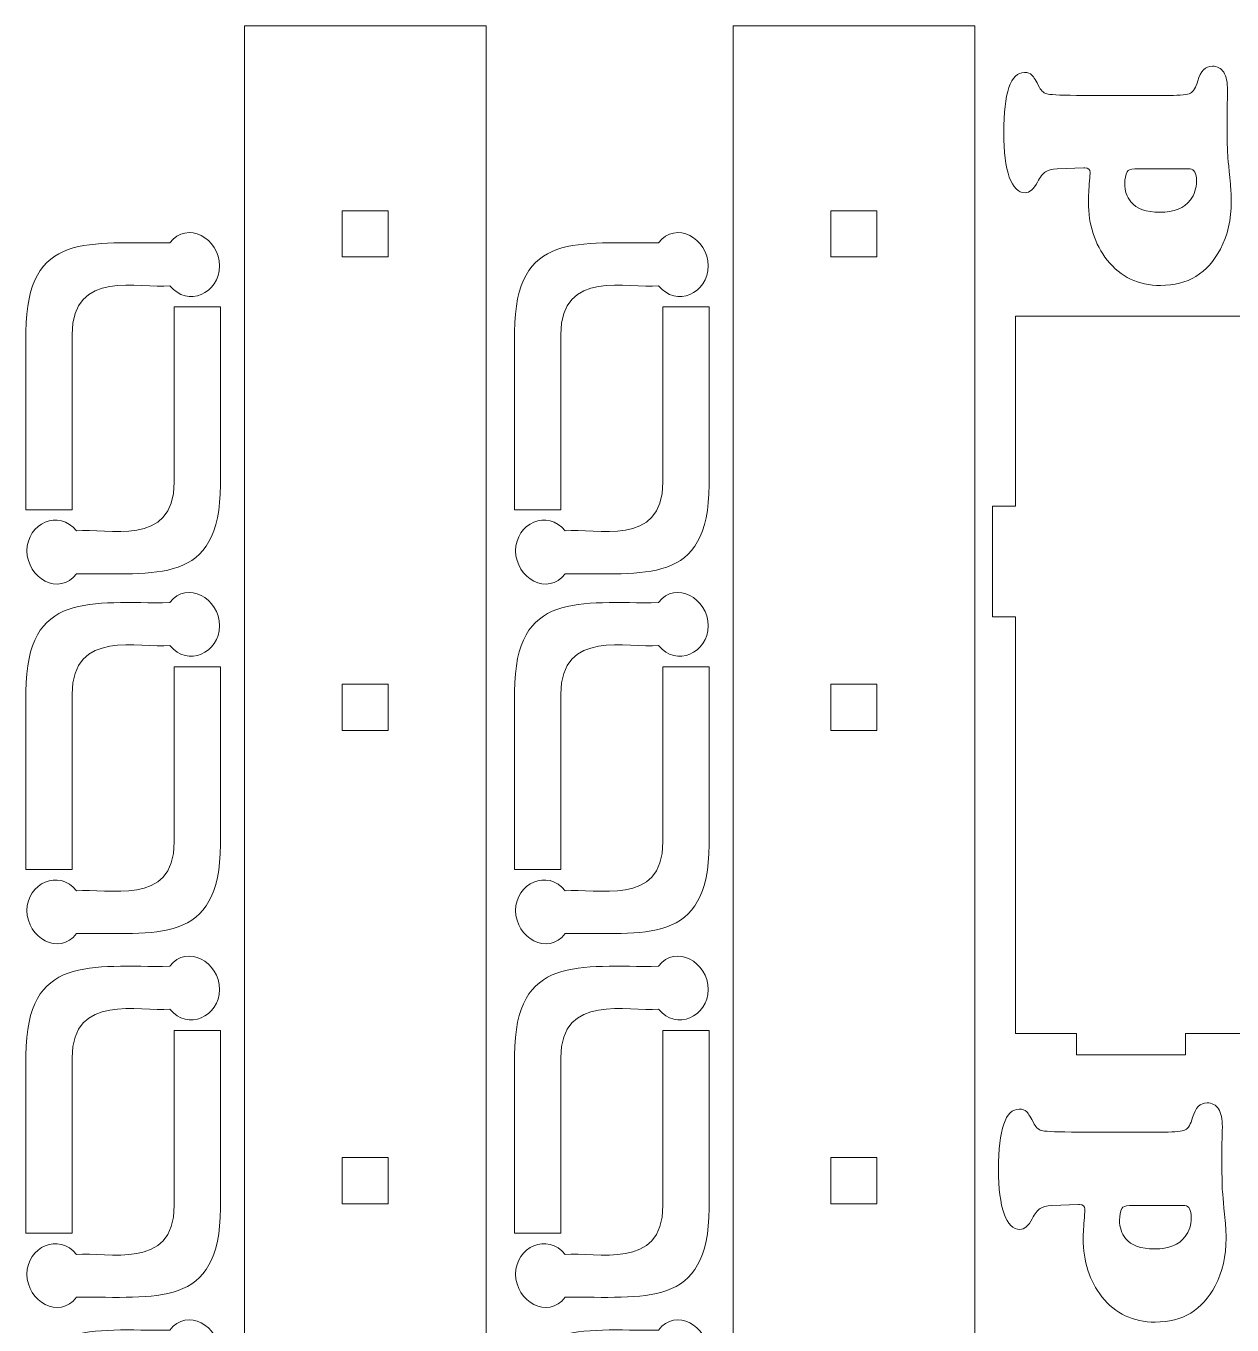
# Model space of a CAD drawing. Header units: centimetres. Extents: x -59 to 59, y -29 to 29.
# Drawn here: x -59.4 to -46.34, y 7.25 to 21.32 of the extents above; entities that cross this region are included whole.
import ezdxf

# ---------------------------------------------------------------- set-up
doc = ezdxf.new("R2010")
doc.units = ezdxf.units.CM
doc.header["$MEASUREMENT"] = 0
doc.layers.add('Camada 1', color=7, linetype='Continuous')

msp = doc.modelspace()

# ---------------------------------------------------------------- linework, layer by layer
at = {"layer": 'Camada 1', "color": 250, "lineweight": 20}
for points, knots in [([(-57.03736, 21.31668), (-57.03736, 21.31668), (-57.03736, -3.68333), (-57.03736, -3.68333), (-57.03736, -3.68333), (-57.03736, -3.68333), (-54.42008, -3.68333), (-54.42008, -3.68333), (-54.42008, -3.68333), (-54.42008, -3.68333), (-54.42008, 21.31668), (-54.42008, 21.31668), (-54.42008, 21.31668), (-54.42008, 21.31668), (-57.03736, 21.31668), (-57.03736, 21.31668)], [0, 0, 0, 0, 0.2, 0.2, 0.2, 0.2, 0.4, 0.4, 0.4, 0.4, 0.6, 0.6, 0.6, 0.6, 1, 1, 1, 1]), ([(-51.7457, 21.31668), (-51.7457, 21.31668), (-51.7457, -3.68333), (-51.7457, -3.68333), (-51.7457, -3.68333), (-51.7457, -3.68333), (-49.12842, -3.68333), (-49.12842, -3.68333), (-49.12842, -3.68333), (-49.12842, -3.68333), (-49.12842, 21.31668), (-49.12842, 21.31668), (-49.12842, 21.31668), (-49.12842, 21.31668), (-51.7457, 21.31668), (-51.7457, 21.31668)], [0, 0, 0, 0, 0.2, 0.2, 0.2, 0.2, 0.4, 0.4, 0.4, 0.4, 0.6, 0.6, 0.6, 0.6, 1, 1, 1, 1]), ([(-55.47872, 19.31621), (-55.47872, 19.31621), (-55.47872, 18.81621), (-55.47872, 18.81621), (-55.47872, 18.81621), (-55.47872, 18.81621), (-55.97872, 18.81621), (-55.97872, 18.81621), (-55.97872, 18.81621), (-55.97872, 18.81621), (-55.97872, 19.31621), (-55.97872, 19.31621), (-55.97872, 19.31621), (-55.97872, 19.31621), (-55.47872, 19.31621), (-55.47872, 19.31621)], [0, 0, 0, 0, 0.2, 0.2, 0.2, 0.2, 0.4, 0.4, 0.4, 0.4, 0.6, 0.6, 0.6, 0.6, 1, 1, 1, 1]), ([(-50.18706, 19.31621), (-50.18706, 19.31621), (-50.18706, 18.81621), (-50.18706, 18.81621), (-50.18706, 18.81621), (-50.18706, 18.81621), (-50.68706, 18.81621), (-50.68706, 18.81621), (-50.68706, 18.81621), (-50.68706, 18.81621), (-50.68706, 19.31621), (-50.68706, 19.31621), (-50.68706, 19.31621), (-50.68706, 19.31621), (-50.18706, 19.31621), (-50.18706, 19.31621)], [0, 0, 0, 0, 0.2, 0.2, 0.2, 0.2, 0.4, 0.4, 0.4, 0.4, 0.6, 0.6, 0.6, 0.6, 1, 1, 1, 1]), ([(-57.84503, 18.96916), (-58.70441, 18.95584), (-59.39854, 19.10826), (-59.40253, 18.00569), (-59.40253, 18.00569), (-59.40253, 18.00569), (-59.40253, 16.07991), (-59.40253, 16.07991), (-59.40253, 16.07991), (-59.40253, 16.07991), (-58.90246, 16.07991), (-58.90246, 16.07991), (-58.90246, 16.07991), (-58.90246, 16.07991), (-58.90246, 17.96755), (-58.90246, 17.96755), (-58.90246, 17.96755), (-58.90246, 17.96755), (-58.90246, 17.97709), (-58.90246, 17.97709), (-58.90246, 17.97709), (-58.90239, 18.69224), (-58.17092, 18.47062), (-57.84373, 18.50497), (-57.84373, 18.50497), (-57.65406, 18.26639), (-57.30701, 18.42257), (-57.30701, 18.71915), (-57.30701, 18.71915), (-57.30701, 19.0149), (-57.65687, 19.21551), (-57.84503, 18.96916)], [0, 0, 0, 0, 0.11111111, 0.11111111, 0.11111111, 0.11111111, 0.22222222, 0.22222222, 0.22222222, 0.22222222, 0.33333333, 0.33333333, 0.33333333, 0.33333333, 0.44444444, 0.44444444, 0.44444444, 0.44444444, 0.55555556, 0.55555556, 0.55555556, 0.55555556, 0.66666667, 0.66666667, 0.66666667, 0.66666667, 0.77777778, 0.77777778, 0.77777778, 0.77777778, 1, 1, 1, 1]), ([(-52.55337, 18.96916), (-53.41275, 18.95584), (-54.10688, 19.10826), (-54.11087, 18.00569), (-54.11087, 18.00569), (-54.11087, 18.00569), (-54.11087, 16.07991), (-54.11087, 16.07991), (-54.11087, 16.07991), (-54.11087, 16.07991), (-53.6108, 16.07991), (-53.6108, 16.07991), (-53.6108, 16.07991), (-53.6108, 16.07991), (-53.6108, 17.96755), (-53.6108, 17.96755), (-53.6108, 17.96755), (-53.6108, 17.96755), (-53.6108, 17.97709), (-53.6108, 17.97709), (-53.6108, 17.97709), (-53.61073, 18.69224), (-52.87926, 18.47062), (-52.55207, 18.50497), (-52.55207, 18.50497), (-52.3624, 18.26639), (-52.01535, 18.42257), (-52.01535, 18.71915), (-52.01535, 18.71915), (-52.01535, 19.0149), (-52.36521, 19.21551), (-52.55337, 18.96916)], [0, 0, 0, 0, 0.11111111, 0.11111111, 0.11111111, 0.11111111, 0.22222222, 0.22222222, 0.22222222, 0.22222222, 0.33333333, 0.33333333, 0.33333333, 0.33333333, 0.44444444, 0.44444444, 0.44444444, 0.44444444, 0.55555556, 0.55555556, 0.55555556, 0.55555556, 0.66666667, 0.66666667, 0.66666667, 0.66666667, 0.77777778, 0.77777778, 0.77777778, 0.77777778, 1, 1, 1, 1]), ([(-58.85394, 15.38632), (-57.99456, 15.39964), (-57.30043, 15.24722), (-57.29644, 16.34979), (-57.29644, 16.34979), (-57.29644, 16.34979), (-57.29644, 18.27557), (-57.29644, 18.27557), (-57.29644, 18.27557), (-57.29644, 18.27557), (-57.79651, 18.27557), (-57.79651, 18.27557), (-57.79651, 18.27557), (-57.79651, 18.27557), (-57.79651, 16.38793), (-57.79651, 16.38793), (-57.79651, 16.38793), (-57.79651, 16.38793), (-57.79651, 16.37839), (-57.79651, 16.37839), (-57.79651, 16.37839), (-57.79658, 15.66324), (-58.52805, 15.88486), (-58.85524, 15.85051), (-58.85524, 15.85051), (-59.04491, 16.08909), (-59.39196, 15.93291), (-59.39196, 15.63633), (-59.39196, 15.63633), (-59.39196, 15.34058), (-59.0421, 15.13997), (-58.85394, 15.38632)], [0, 0, 0, 0, 0.11111111, 0.11111111, 0.11111111, 0.11111111, 0.22222222, 0.22222222, 0.22222222, 0.22222222, 0.33333333, 0.33333333, 0.33333333, 0.33333333, 0.44444444, 0.44444444, 0.44444444, 0.44444444, 0.55555556, 0.55555556, 0.55555556, 0.55555556, 0.66666667, 0.66666667, 0.66666667, 0.66666667, 0.77777778, 0.77777778, 0.77777778, 0.77777778, 1, 1, 1, 1]), ([(-53.56228, 15.38632), (-52.7029, 15.39964), (-52.00877, 15.24722), (-52.00478, 16.34979), (-52.00478, 16.34979), (-52.00478, 16.34979), (-52.00478, 18.27557), (-52.00478, 18.27557), (-52.00478, 18.27557), (-52.00478, 18.27557), (-52.50485, 18.27557), (-52.50485, 18.27557), (-52.50485, 18.27557), (-52.50485, 18.27557), (-52.50485, 16.38793), (-52.50485, 16.38793), (-52.50485, 16.38793), (-52.50485, 16.38793), (-52.50485, 16.37839), (-52.50485, 16.37839), (-52.50485, 16.37839), (-52.50492, 15.66324), (-53.23639, 15.88486), (-53.56358, 15.85051), (-53.56358, 15.85051), (-53.75325, 16.08909), (-54.1003, 15.93291), (-54.1003, 15.63633), (-54.1003, 15.63633), (-54.1003, 15.34058), (-53.75044, 15.13997), (-53.56228, 15.38632)], [0, 0, 0, 0, 0.11111111, 0.11111111, 0.11111111, 0.11111111, 0.22222222, 0.22222222, 0.22222222, 0.22222222, 0.33333333, 0.33333333, 0.33333333, 0.33333333, 0.44444444, 0.44444444, 0.44444444, 0.44444444, 0.55555556, 0.55555556, 0.55555556, 0.55555556, 0.66666667, 0.66666667, 0.66666667, 0.66666667, 0.77777778, 0.77777778, 0.77777778, 0.77777778, 1, 1, 1, 1]), ([(-57.84503, 15.07449), (-58.70441, 15.06117), (-59.39854, 15.21359), (-59.40253, 14.11102), (-59.40253, 14.11102), (-59.40253, 14.11102), (-59.40253, 12.18524), (-59.40253, 12.18524), (-59.40253, 12.18524), (-59.40253, 12.18524), (-58.90246, 12.18524), (-58.90246, 12.18524), (-58.90246, 12.18524), (-58.90246, 12.18524), (-58.90246, 14.07288), (-58.90246, 14.07288), (-58.90246, 14.07288), (-58.90246, 14.07288), (-58.90246, 14.08242), (-58.90246, 14.08242), (-58.90246, 14.08242), (-58.90239, 14.79757), (-58.17092, 14.57595), (-57.84373, 14.6103), (-57.84373, 14.6103), (-57.65406, 14.37172), (-57.30701, 14.5279), (-57.30701, 14.82448), (-57.30701, 14.82448), (-57.30701, 15.12023), (-57.65687, 15.32084), (-57.84503, 15.07449)], [0, 0, 0, 0, 0.11111111, 0.11111111, 0.11111111, 0.11111111, 0.22222222, 0.22222222, 0.22222222, 0.22222222, 0.33333333, 0.33333333, 0.33333333, 0.33333333, 0.44444444, 0.44444444, 0.44444444, 0.44444444, 0.55555556, 0.55555556, 0.55555556, 0.55555556, 0.66666667, 0.66666667, 0.66666667, 0.66666667, 0.77777778, 0.77777778, 0.77777778, 0.77777778, 1, 1, 1, 1]), ([(-52.55337, 15.07449), (-53.41275, 15.06117), (-54.10688, 15.21359), (-54.11087, 14.11102), (-54.11087, 14.11102), (-54.11087, 14.11102), (-54.11087, 12.18524), (-54.11087, 12.18524), (-54.11087, 12.18524), (-54.11087, 12.18524), (-53.6108, 12.18524), (-53.6108, 12.18524), (-53.6108, 12.18524), (-53.6108, 12.18524), (-53.6108, 14.07288), (-53.6108, 14.07288), (-53.6108, 14.07288), (-53.6108, 14.07288), (-53.6108, 14.08242), (-53.6108, 14.08242), (-53.6108, 14.08242), (-53.61073, 14.79757), (-52.87926, 14.57595), (-52.55207, 14.6103), (-52.55207, 14.6103), (-52.3624, 14.37172), (-52.01535, 14.5279), (-52.01535, 14.82448), (-52.01535, 14.82448), (-52.01535, 15.12023), (-52.36521, 15.32084), (-52.55337, 15.07449)], [0, 0, 0, 0, 0.11111111, 0.11111111, 0.11111111, 0.11111111, 0.22222222, 0.22222222, 0.22222222, 0.22222222, 0.33333333, 0.33333333, 0.33333333, 0.33333333, 0.44444444, 0.44444444, 0.44444444, 0.44444444, 0.55555556, 0.55555556, 0.55555556, 0.55555556, 0.66666667, 0.66666667, 0.66666667, 0.66666667, 0.77777778, 0.77777778, 0.77777778, 0.77777778, 1, 1, 1, 1]), ([(-58.85394, 11.49165), (-57.99456, 11.50497), (-57.30043, 11.35255), (-57.29644, 12.45512), (-57.29644, 12.45512), (-57.29644, 12.45512), (-57.29644, 14.3809), (-57.29644, 14.3809), (-57.29644, 14.3809), (-57.29644, 14.3809), (-57.79651, 14.3809), (-57.79651, 14.3809), (-57.79651, 14.3809), (-57.79651, 14.3809), (-57.79651, 12.49326), (-57.79651, 12.49326), (-57.79651, 12.49326), (-57.79651, 12.49326), (-57.79651, 12.48372), (-57.79651, 12.48372), (-57.79651, 12.48372), (-57.79658, 11.76857), (-58.52805, 11.99019), (-58.85524, 11.95584), (-58.85524, 11.95584), (-59.04491, 12.19442), (-59.39196, 12.03824), (-59.39196, 11.74166), (-59.39196, 11.74166), (-59.39196, 11.44591), (-59.0421, 11.2453), (-58.85394, 11.49165)], [0, 0, 0, 0, 0.11111111, 0.11111111, 0.11111111, 0.11111111, 0.22222222, 0.22222222, 0.22222222, 0.22222222, 0.33333333, 0.33333333, 0.33333333, 0.33333333, 0.44444444, 0.44444444, 0.44444444, 0.44444444, 0.55555556, 0.55555556, 0.55555556, 0.55555556, 0.66666667, 0.66666667, 0.66666667, 0.66666667, 0.77777778, 0.77777778, 0.77777778, 0.77777778, 1, 1, 1, 1]), ([(-53.56228, 11.49165), (-52.7029, 11.50497), (-52.00877, 11.35255), (-52.00478, 12.45512), (-52.00478, 12.45512), (-52.00478, 12.45512), (-52.00478, 14.3809), (-52.00478, 14.3809), (-52.00478, 14.3809), (-52.00478, 14.3809), (-52.50485, 14.3809), (-52.50485, 14.3809), (-52.50485, 14.3809), (-52.50485, 14.3809), (-52.50485, 12.49326), (-52.50485, 12.49326), (-52.50485, 12.49326), (-52.50485, 12.49326), (-52.50485, 12.48372), (-52.50485, 12.48372), (-52.50485, 12.48372), (-52.50492, 11.76857), (-53.23639, 11.99019), (-53.56358, 11.95584), (-53.56358, 11.95584), (-53.75325, 12.19442), (-54.1003, 12.03824), (-54.1003, 11.74166), (-54.1003, 11.74166), (-54.1003, 11.44591), (-53.75044, 11.2453), (-53.56228, 11.49165)], [0, 0, 0, 0, 0.11111111, 0.11111111, 0.11111111, 0.11111111, 0.22222222, 0.22222222, 0.22222222, 0.22222222, 0.33333333, 0.33333333, 0.33333333, 0.33333333, 0.44444444, 0.44444444, 0.44444444, 0.44444444, 0.55555556, 0.55555556, 0.55555556, 0.55555556, 0.66666667, 0.66666667, 0.66666667, 0.66666667, 0.77777778, 0.77777778, 0.77777778, 0.77777778, 1, 1, 1, 1]), ([(-55.47872, 14.1917), (-55.47872, 14.1917), (-55.47872, 13.6917), (-55.47872, 13.6917), (-55.47872, 13.6917), (-55.47872, 13.6917), (-55.97872, 13.6917), (-55.97872, 13.6917), (-55.97872, 13.6917), (-55.97872, 13.6917), (-55.97872, 14.1917), (-55.97872, 14.1917), (-55.97872, 14.1917), (-55.97872, 14.1917), (-55.47872, 14.1917), (-55.47872, 14.1917)], [0, 0, 0, 0, 0.2, 0.2, 0.2, 0.2, 0.4, 0.4, 0.4, 0.4, 0.6, 0.6, 0.6, 0.6, 1, 1, 1, 1]), ([(-50.18706, 14.1917), (-50.18706, 14.1917), (-50.18706, 13.6917), (-50.18706, 13.6917), (-50.18706, 13.6917), (-50.18706, 13.6917), (-50.68706, 13.6917), (-50.68706, 13.6917), (-50.68706, 13.6917), (-50.68706, 13.6917), (-50.68706, 14.1917), (-50.68706, 14.1917), (-50.68706, 14.1917), (-50.68706, 14.1917), (-50.18706, 14.1917), (-50.18706, 14.1917)], [0, 0, 0, 0, 0.2, 0.2, 0.2, 0.2, 0.4, 0.4, 0.4, 0.4, 0.6, 0.6, 0.6, 0.6, 1, 1, 1, 1]), ([(-57.84503, 11.13749), (-58.70441, 11.12417), (-59.39854, 11.27659), (-59.40253, 10.17402), (-59.40253, 10.17402), (-59.40253, 10.17402), (-59.40253, 8.24824), (-59.40253, 8.24824), (-59.40253, 8.24824), (-59.40253, 8.24824), (-58.90246, 8.24824), (-58.90246, 8.24824), (-58.90246, 8.24824), (-58.90246, 8.24824), (-58.90246, 10.13588), (-58.90246, 10.13588), (-58.90246, 10.13588), (-58.90246, 10.13588), (-58.90246, 10.14542), (-58.90246, 10.14542), (-58.90246, 10.14542), (-58.90239, 10.86057), (-58.17092, 10.63895), (-57.84373, 10.6733), (-57.84373, 10.6733), (-57.65406, 10.43472), (-57.30701, 10.5909), (-57.30701, 10.88748), (-57.30701, 10.88748), (-57.30701, 11.18323), (-57.65687, 11.38384), (-57.84503, 11.13749)], [0, 0, 0, 0, 0.11111111, 0.11111111, 0.11111111, 0.11111111, 0.22222222, 0.22222222, 0.22222222, 0.22222222, 0.33333333, 0.33333333, 0.33333333, 0.33333333, 0.44444444, 0.44444444, 0.44444444, 0.44444444, 0.55555556, 0.55555556, 0.55555556, 0.55555556, 0.66666667, 0.66666667, 0.66666667, 0.66666667, 0.77777778, 0.77777778, 0.77777778, 0.77777778, 1, 1, 1, 1]), ([(-52.55337, 11.13749), (-53.41275, 11.12417), (-54.10688, 11.27659), (-54.11087, 10.17402), (-54.11087, 10.17402), (-54.11087, 10.17402), (-54.11087, 8.24824), (-54.11087, 8.24824), (-54.11087, 8.24824), (-54.11087, 8.24824), (-53.6108, 8.24824), (-53.6108, 8.24824), (-53.6108, 8.24824), (-53.6108, 8.24824), (-53.6108, 10.13588), (-53.6108, 10.13588), (-53.6108, 10.13588), (-53.6108, 10.13588), (-53.6108, 10.14542), (-53.6108, 10.14542), (-53.6108, 10.14542), (-53.61073, 10.86057), (-52.87926, 10.63895), (-52.55207, 10.6733), (-52.55207, 10.6733), (-52.3624, 10.43472), (-52.01535, 10.5909), (-52.01535, 10.88748), (-52.01535, 10.88748), (-52.01535, 11.18323), (-52.36521, 11.38384), (-52.55337, 11.13749)], [0, 0, 0, 0, 0.11111111, 0.11111111, 0.11111111, 0.11111111, 0.22222222, 0.22222222, 0.22222222, 0.22222222, 0.33333333, 0.33333333, 0.33333333, 0.33333333, 0.44444444, 0.44444444, 0.44444444, 0.44444444, 0.55555556, 0.55555556, 0.55555556, 0.55555556, 0.66666667, 0.66666667, 0.66666667, 0.66666667, 0.77777778, 0.77777778, 0.77777778, 0.77777778, 1, 1, 1, 1]), ([(-58.85394, 7.55465), (-57.99456, 7.56797), (-57.30043, 7.41555), (-57.29644, 8.51812), (-57.29644, 8.51812), (-57.29644, 8.51812), (-57.29644, 10.4439), (-57.29644, 10.4439), (-57.29644, 10.4439), (-57.29644, 10.4439), (-57.79651, 10.4439), (-57.79651, 10.4439), (-57.79651, 10.4439), (-57.79651, 10.4439), (-57.79651, 8.55626), (-57.79651, 8.55626), (-57.79651, 8.55626), (-57.79651, 8.55626), (-57.79651, 8.54672), (-57.79651, 8.54672), (-57.79651, 8.54672), (-57.79658, 7.83157), (-58.52805, 8.05319), (-58.85524, 8.01884), (-58.85524, 8.01884), (-59.04491, 8.25742), (-59.39196, 8.10124), (-59.39196, 7.80466), (-59.39196, 7.80466), (-59.39196, 7.50891), (-59.0421, 7.3083), (-58.85394, 7.55465)], [0, 0, 0, 0, 0.11111111, 0.11111111, 0.11111111, 0.11111111, 0.22222222, 0.22222222, 0.22222222, 0.22222222, 0.33333333, 0.33333333, 0.33333333, 0.33333333, 0.44444444, 0.44444444, 0.44444444, 0.44444444, 0.55555556, 0.55555556, 0.55555556, 0.55555556, 0.66666667, 0.66666667, 0.66666667, 0.66666667, 0.77777778, 0.77777778, 0.77777778, 0.77777778, 1, 1, 1, 1]), ([(-53.56228, 7.55465), (-52.7029, 7.56797), (-52.00877, 7.41555), (-52.00478, 8.51812), (-52.00478, 8.51812), (-52.00478, 8.51812), (-52.00478, 10.4439), (-52.00478, 10.4439), (-52.00478, 10.4439), (-52.00478, 10.4439), (-52.50485, 10.4439), (-52.50485, 10.4439), (-52.50485, 10.4439), (-52.50485, 10.4439), (-52.50485, 8.55626), (-52.50485, 8.55626), (-52.50485, 8.55626), (-52.50485, 8.55626), (-52.50485, 8.54672), (-52.50485, 8.54672), (-52.50485, 8.54672), (-52.50492, 7.83157), (-53.23639, 8.05319), (-53.56358, 8.01884), (-53.56358, 8.01884), (-53.75325, 8.25742), (-54.1003, 8.10124), (-54.1003, 7.80466), (-54.1003, 7.80466), (-54.1003, 7.50891), (-53.75044, 7.3083), (-53.56228, 7.55465)], [0, 0, 0, 0, 0.11111111, 0.11111111, 0.11111111, 0.11111111, 0.22222222, 0.22222222, 0.22222222, 0.22222222, 0.33333333, 0.33333333, 0.33333333, 0.33333333, 0.44444444, 0.44444444, 0.44444444, 0.44444444, 0.55555556, 0.55555556, 0.55555556, 0.55555556, 0.66666667, 0.66666667, 0.66666667, 0.66666667, 0.77777778, 0.77777778, 0.77777778, 0.77777778, 1, 1, 1, 1]), ([(-55.47872, 9.06668), (-55.47872, 9.06668), (-55.47872, 8.56668), (-55.47872, 8.56668), (-55.47872, 8.56668), (-55.47872, 8.56668), (-55.97872, 8.56668), (-55.97872, 8.56668), (-55.97872, 8.56668), (-55.97872, 8.56668), (-55.97872, 9.06668), (-55.97872, 9.06668), (-55.97872, 9.06668), (-55.97872, 9.06668), (-55.47872, 9.06668), (-55.47872, 9.06668)], [0, 0, 0, 0, 0.2, 0.2, 0.2, 0.2, 0.4, 0.4, 0.4, 0.4, 0.6, 0.6, 0.6, 0.6, 1, 1, 1, 1]), ([(-50.18706, 9.06668), (-50.18706, 9.06668), (-50.18706, 8.56668), (-50.18706, 8.56668), (-50.18706, 8.56668), (-50.18706, 8.56668), (-50.68706, 8.56668), (-50.68706, 8.56668), (-50.68706, 8.56668), (-50.68706, 8.56668), (-50.68706, 9.06668), (-50.68706, 9.06668), (-50.68706, 9.06668), (-50.68706, 9.06668), (-50.18706, 9.06668), (-50.18706, 9.06668)], [0, 0, 0, 0, 0.2, 0.2, 0.2, 0.2, 0.4, 0.4, 0.4, 0.4, 0.6, 0.6, 0.6, 0.6, 1, 1, 1, 1]), ([(-57.84503, 7.20049), (-58.70441, 7.18717), (-59.39854, 7.33959), (-59.40253, 6.23702), (-59.40253, 6.23702), (-59.40253, 6.23702), (-59.40253, 4.31124), (-59.40253, 4.31124), (-59.40253, 4.31124), (-59.40253, 4.31124), (-58.90246, 4.31124), (-58.90246, 4.31124), (-58.90246, 4.31124), (-58.90246, 4.31124), (-58.90246, 6.19888), (-58.90246, 6.19888), (-58.90246, 6.19888), (-58.90246, 6.19888), (-58.90246, 6.20842), (-58.90246, 6.20842), (-58.90246, 6.20842), (-58.90239, 6.92357), (-58.17092, 6.70195), (-57.84373, 6.7363), (-57.84373, 6.7363), (-57.65406, 6.49772), (-57.30701, 6.6539), (-57.30701, 6.95048), (-57.30701, 6.95048), (-57.30701, 7.24623), (-57.65687, 7.44684), (-57.84503, 7.20049)], [0, 0, 0, 0, 0.11111111, 0.11111111, 0.11111111, 0.11111111, 0.22222222, 0.22222222, 0.22222222, 0.22222222, 0.33333333, 0.33333333, 0.33333333, 0.33333333, 0.44444444, 0.44444444, 0.44444444, 0.44444444, 0.55555556, 0.55555556, 0.55555556, 0.55555556, 0.66666667, 0.66666667, 0.66666667, 0.66666667, 0.77777778, 0.77777778, 0.77777778, 0.77777778, 1, 1, 1, 1]), ([(-52.55337, 7.20049), (-53.41275, 7.18717), (-54.10688, 7.33959), (-54.11087, 6.23702), (-54.11087, 6.23702), (-54.11087, 6.23702), (-54.11087, 4.31124), (-54.11087, 4.31124), (-54.11087, 4.31124), (-54.11087, 4.31124), (-53.6108, 4.31124), (-53.6108, 4.31124), (-53.6108, 4.31124), (-53.6108, 4.31124), (-53.6108, 6.19888), (-53.6108, 6.19888), (-53.6108, 6.19888), (-53.6108, 6.19888), (-53.6108, 6.20842), (-53.6108, 6.20842), (-53.6108, 6.20842), (-53.61073, 6.92357), (-52.87926, 6.70195), (-52.55207, 6.7363), (-52.55207, 6.7363), (-52.3624, 6.49772), (-52.01535, 6.6539), (-52.01535, 6.95048), (-52.01535, 6.95048), (-52.01535, 7.24623), (-52.36521, 7.44684), (-52.55337, 7.20049)], [0, 0, 0, 0, 0.11111111, 0.11111111, 0.11111111, 0.11111111, 0.22222222, 0.22222222, 0.22222222, 0.22222222, 0.33333333, 0.33333333, 0.33333333, 0.33333333, 0.44444444, 0.44444444, 0.44444444, 0.44444444, 0.55555556, 0.55555556, 0.55555556, 0.55555556, 0.66666667, 0.66666667, 0.66666667, 0.66666667, 0.77777778, 0.77777778, 0.77777778, 0.77777778, 1, 1, 1, 1])]:
    msp.add_open_spline(points, degree=3, knots=knots, dxfattribs=at)
at = {"layer": 'Camada 1', "color": 250, "lineweight": 9}
for points, knots in [([(-47.94781, 20.56454), (-47.94781, 20.56454), (-47.02001, 20.56454), (-47.02001, 20.56454), (-47.02001, 20.56454), (-46.90021, 20.56454), (-46.82375, 20.57236), (-46.79183, 20.58923), (-46.79183, 20.58923), (-46.75932, 20.60548), (-46.73283, 20.65003), (-46.71296, 20.72289), (-46.71296, 20.72289), (-46.68286, 20.82884), (-46.62987, 20.88183), (-46.55462, 20.88183), (-46.55462, 20.88183), (-46.50163, 20.88183), (-46.4607, 20.85955), (-46.4324, 20.815), (-46.4324, 20.815), (-46.40471, 20.76985), (-46.39026, 20.70542), (-46.39026, 20.62053), (-46.39026, 20.62053), (-46.39026, 20.59223), (-46.39206, 20.5224), (-46.39568, 20.41101), (-46.39568, 20.41101), (-46.39568, 20.41101), (-46.39568, 20.30504), (-46.39568, 20.30504), (-46.39568, 20.30504), (-46.39447, 20.10997), (-46.39326, 19.99558), (-46.39145, 19.96186), (-46.39145, 19.96186), (-46.38965, 19.92815), (-46.37942, 19.80894), (-46.36015, 19.60304), (-46.36015, 19.60304), (-46.35352, 19.535), (-46.34991, 19.47238), (-46.34991, 19.41579), (-46.34991, 19.41579), (-46.34991, 19.22312), (-46.38905, 19.05153), (-46.46792, 18.90102), (-46.46792, 18.90102), (-46.60458, 18.63852), (-46.82073, 18.50786), (-47.11695, 18.50786), (-47.11695, 18.50786), (-47.35718, 18.50786), (-47.54923, 18.59938), (-47.69373, 18.78302), (-47.69373, 18.78302), (-47.82919, 18.9558), (-47.89664, 19.16472), (-47.89664, 19.41097), (-47.89664, 19.41097), (-47.89664, 19.47299), (-47.89241, 19.54945), (-47.88459, 19.63976), (-47.88459, 19.63976), (-47.88098, 19.68793), (-47.87917, 19.71802), (-47.87917, 19.73007), (-47.87917, 19.73007), (-47.87917, 19.76379), (-47.89844, 19.78124), (-47.93757, 19.78124), (-47.93757, 19.78124), (-47.93757, 19.78124), (-47.94781, 19.78124), (-47.94781, 19.78124), (-47.94781, 19.78124), (-47.94781, 19.78124), (-48.2374, 19.7686), (-48.2374, 19.7686), (-48.2374, 19.7686), (-48.29339, 19.76619), (-48.33555, 19.75595), (-48.36324, 19.73789), (-48.36324, 19.73789), (-48.39093, 19.71983), (-48.41923, 19.68251), (-48.44873, 19.62591), (-48.44873, 19.62591), (-48.48967, 19.54945), (-48.53483, 19.51152), (-48.583, 19.51152), (-48.583, 19.51152), (-48.65705, 19.51152), (-48.71424, 19.56751), (-48.75397, 19.6807), (-48.75397, 19.6807), (-48.79371, 19.79329), (-48.81419, 19.95344), (-48.81419, 20.16054), (-48.81419, 20.16054), (-48.81419, 20.59524), (-48.73952, 20.8132), (-48.58961, 20.8132), (-48.58961, 20.8132), (-48.55469, 20.8132), (-48.5276, 20.80355), (-48.50894, 20.7849), (-48.50894, 20.7849), (-48.49027, 20.76562), (-48.46317, 20.72168), (-48.42766, 20.65244), (-48.42766, 20.65244), (-48.40538, 20.61029), (-48.37407, 20.58561), (-48.33434, 20.57839), (-48.33434, 20.57839), (-48.294, 20.57117), (-48.16515, 20.56634), (-47.94781, 20.56454)], [0, 0, 0, 0, 0.03225806, 0.03225806, 0.03225806, 0.03225806, 0.06451613, 0.06451613, 0.06451613, 0.06451613, 0.09677419, 0.09677419, 0.09677419, 0.09677419, 0.12903226, 0.12903226, 0.12903226, 0.12903226, 0.16129032, 0.16129032, 0.16129032, 0.16129032, 0.19354839, 0.19354839, 0.19354839, 0.19354839, 0.22580645, 0.22580645, 0.22580645, 0.22580645, 0.25806452, 0.25806452, 0.25806452, 0.25806452, 0.29032258, 0.29032258, 0.29032258, 0.29032258, 0.32258065, 0.32258065, 0.32258065, 0.32258065, 0.35483871, 0.35483871, 0.35483871, 0.35483871, 0.38709677, 0.38709677, 0.38709677, 0.38709677, 0.41935484, 0.41935484, 0.41935484, 0.41935484, 0.4516129, 0.4516129, 0.4516129, 0.4516129, 0.48387097, 0.48387097, 0.48387097, 0.48387097, 0.51612903, 0.51612903, 0.51612903, 0.51612903, 0.5483871, 0.5483871, 0.5483871, 0.5483871, 0.58064516, 0.58064516, 0.58064516, 0.58064516, 0.61290323, 0.61290323, 0.61290323, 0.61290323, 0.64516129, 0.64516129, 0.64516129, 0.64516129, 0.67741935, 0.67741935, 0.67741935, 0.67741935, 0.70967742, 0.70967742, 0.70967742, 0.70967742, 0.74193548, 0.74193548, 0.74193548, 0.74193548, 0.77419355, 0.77419355, 0.77419355, 0.77419355, 0.80645161, 0.80645161, 0.80645161, 0.80645161, 0.83870968, 0.83870968, 0.83870968, 0.83870968, 0.87096774, 0.87096774, 0.87096774, 0.87096774, 0.90322581, 0.90322581, 0.90322581, 0.90322581, 0.93548387, 0.93548387, 0.93548387, 0.93548387, 1, 1, 1, 1]), ([(-46.79604, 19.7686), (-46.79604, 19.7686), (-47.3957, 19.7686), (-47.3957, 19.7686), (-47.3957, 19.7686), (-47.44147, 19.7686), (-47.46916, 19.75897), (-47.47879, 19.7385), (-47.47879, 19.7385), (-47.49505, 19.70478), (-47.50348, 19.66203), (-47.50348, 19.61026), (-47.50348, 19.61026), (-47.50348, 19.53259), (-47.48181, 19.46696), (-47.43786, 19.41398), (-47.43786, 19.41398), (-47.37584, 19.33752), (-47.27108, 19.29959), (-47.12418, 19.29959), (-47.12418, 19.29959), (-46.97125, 19.29959), (-46.86047, 19.34414), (-46.79243, 19.43385), (-46.79243, 19.43385), (-46.74908, 19.48984), (-46.72741, 19.55848), (-46.72741, 19.63795), (-46.72741, 19.63795), (-46.72741, 19.72525), (-46.75029, 19.7686), (-46.79604, 19.7686)], [0, 0, 0, 0, 0.11111111, 0.11111111, 0.11111111, 0.11111111, 0.22222222, 0.22222222, 0.22222222, 0.22222222, 0.33333333, 0.33333333, 0.33333333, 0.33333333, 0.44444444, 0.44444444, 0.44444444, 0.44444444, 0.55555556, 0.55555556, 0.55555556, 0.55555556, 0.66666667, 0.66666667, 0.66666667, 0.66666667, 0.77777778, 0.77777778, 0.77777778, 0.77777778, 1, 1, 1, 1]), ([(-48.02755, 10.4109), (-48.02755, 10.4109), (-48.68579, 10.4109), (-48.68579, 10.4109), (-48.68579, 10.4109), (-48.68579, 10.4109), (-48.68579, 14.91903), (-48.68579, 14.91903), (-48.68579, 14.91903), (-48.68579, 14.91903), (-48.93576, 14.91903), (-48.93576, 14.91903), (-48.93576, 14.91903), (-48.93576, 14.91903), (-48.93576, 16.11904), (-48.93576, 16.11904), (-48.93576, 16.11904), (-48.93576, 16.11904), (-48.68579, 16.11904), (-48.68579, 16.11904), (-48.68579, 16.11904), (-48.68579, 16.11904), (-48.68579, 18.17595), (-48.68579, 18.17595)], [0, 0, 0, 0, 0.14285714, 0.14285714, 0.14285714, 0.14285714, 0.28571429, 0.28571429, 0.28571429, 0.28571429, 0.42857143, 0.42857143, 0.42857143, 0.42857143, 0.57142857, 0.57142857, 0.57142857, 0.57142857, 0.71428571, 0.71428571, 0.71428571, 0.71428571, 1, 1, 1, 1]), ([(-48.02755, 10.4109), (-48.02755, 10.4109), (-48.02755, 10.1809), (-48.02755, 10.1809), (-48.02755, 10.1809), (-48.02755, 10.1809), (-46.84442, 10.1809), (-46.84442, 10.1809), (-46.84442, 10.1809), (-46.84442, 10.1809), (-46.84442, 10.4109), (-46.84442, 10.4109), (-46.84442, 10.4109), (-46.84442, 10.4109), (-46.18579, 10.4109), (-46.18579, 10.4109)], [0, 0, 0, 0, 0.2, 0.2, 0.2, 0.2, 0.4, 0.4, 0.4, 0.4, 0.6, 0.6, 0.6, 0.6, 1, 1, 1, 1]), ([(-48.00448, 9.34258), (-48.00448, 9.34258), (-47.07668, 9.34258), (-47.07668, 9.34258), (-47.07668, 9.34258), (-46.95688, 9.34258), (-46.88042, 9.3504), (-46.8485, 9.36727), (-46.8485, 9.36727), (-46.81599, 9.38352), (-46.7895, 9.42807), (-46.76963, 9.50093), (-46.76963, 9.50093), (-46.73953, 9.60688), (-46.68654, 9.65987), (-46.61129, 9.65987), (-46.61129, 9.65987), (-46.5583, 9.65987), (-46.51737, 9.63759), (-46.48907, 9.59304), (-46.48907, 9.59304), (-46.46138, 9.54789), (-46.44693, 9.48346), (-46.44693, 9.39857), (-46.44693, 9.39857), (-46.44693, 9.37027), (-46.44873, 9.30044), (-46.45235, 9.18905), (-46.45235, 9.18905), (-46.45235, 9.18905), (-46.45235, 9.08308), (-46.45235, 9.08308), (-46.45235, 9.08308), (-46.45114, 8.88801), (-46.44993, 8.77362), (-46.44812, 8.7399), (-46.44812, 8.7399), (-46.44632, 8.70619), (-46.43609, 8.58698), (-46.41682, 8.38108), (-46.41682, 8.38108), (-46.41019, 8.31304), (-46.40658, 8.25042), (-46.40658, 8.19383), (-46.40658, 8.19383), (-46.40658, 8.00116), (-46.44572, 7.82957), (-46.52459, 7.67906), (-46.52459, 7.67906), (-46.66125, 7.41656), (-46.8774, 7.2859), (-47.17362, 7.2859), (-47.17362, 7.2859), (-47.41385, 7.2859), (-47.6059, 7.37742), (-47.7504, 7.56106), (-47.7504, 7.56106), (-47.88586, 7.73384), (-47.95331, 7.94276), (-47.95331, 8.18901), (-47.95331, 8.18901), (-47.95331, 8.25103), (-47.94908, 8.32749), (-47.94126, 8.4178), (-47.94126, 8.4178), (-47.93765, 8.46597), (-47.93584, 8.49606), (-47.93584, 8.50811), (-47.93584, 8.50811), (-47.93584, 8.54183), (-47.95511, 8.55928), (-47.99424, 8.55928), (-47.99424, 8.55928), (-47.99424, 8.55928), (-48.00448, 8.55928), (-48.00448, 8.55928), (-48.00448, 8.55928), (-48.00448, 8.55928), (-48.29407, 8.54664), (-48.29407, 8.54664), (-48.29407, 8.54664), (-48.35006, 8.54423), (-48.39222, 8.53399), (-48.41991, 8.51593), (-48.41991, 8.51593), (-48.4476, 8.49787), (-48.4759, 8.46055), (-48.5054, 8.40395), (-48.5054, 8.40395), (-48.54634, 8.32749), (-48.5915, 8.28956), (-48.63967, 8.28956), (-48.63967, 8.28956), (-48.71372, 8.28956), (-48.77091, 8.34555), (-48.81064, 8.45874), (-48.81064, 8.45874), (-48.85038, 8.57133), (-48.87086, 8.73148), (-48.87086, 8.93858), (-48.87086, 8.93858), (-48.87086, 9.37328), (-48.79619, 9.59124), (-48.64628, 9.59124), (-48.64628, 9.59124), (-48.61136, 9.59124), (-48.58427, 9.58159), (-48.56561, 9.56294), (-48.56561, 9.56294), (-48.54694, 9.54366), (-48.51984, 9.49972), (-48.48433, 9.43048), (-48.48433, 9.43048), (-48.46205, 9.38833), (-48.43074, 9.36365), (-48.39101, 9.35643), (-48.39101, 9.35643), (-48.35067, 9.34921), (-48.22182, 9.34438), (-48.00448, 9.34258)], [0, 0, 0, 0, 0.03225806, 0.03225806, 0.03225806, 0.03225806, 0.06451613, 0.06451613, 0.06451613, 0.06451613, 0.09677419, 0.09677419, 0.09677419, 0.09677419, 0.12903226, 0.12903226, 0.12903226, 0.12903226, 0.16129032, 0.16129032, 0.16129032, 0.16129032, 0.19354839, 0.19354839, 0.19354839, 0.19354839, 0.22580645, 0.22580645, 0.22580645, 0.22580645, 0.25806452, 0.25806452, 0.25806452, 0.25806452, 0.29032258, 0.29032258, 0.29032258, 0.29032258, 0.32258065, 0.32258065, 0.32258065, 0.32258065, 0.35483871, 0.35483871, 0.35483871, 0.35483871, 0.38709677, 0.38709677, 0.38709677, 0.38709677, 0.41935484, 0.41935484, 0.41935484, 0.41935484, 0.4516129, 0.4516129, 0.4516129, 0.4516129, 0.48387097, 0.48387097, 0.48387097, 0.48387097, 0.51612903, 0.51612903, 0.51612903, 0.51612903, 0.5483871, 0.5483871, 0.5483871, 0.5483871, 0.58064516, 0.58064516, 0.58064516, 0.58064516, 0.61290323, 0.61290323, 0.61290323, 0.61290323, 0.64516129, 0.64516129, 0.64516129, 0.64516129, 0.67741935, 0.67741935, 0.67741935, 0.67741935, 0.70967742, 0.70967742, 0.70967742, 0.70967742, 0.74193548, 0.74193548, 0.74193548, 0.74193548, 0.77419355, 0.77419355, 0.77419355, 0.77419355, 0.80645161, 0.80645161, 0.80645161, 0.80645161, 0.83870968, 0.83870968, 0.83870968, 0.83870968, 0.87096774, 0.87096774, 0.87096774, 0.87096774, 0.90322581, 0.90322581, 0.90322581, 0.90322581, 0.93548387, 0.93548387, 0.93548387, 0.93548387, 1, 1, 1, 1]), ([(-46.85271, 8.54664), (-46.85271, 8.54664), (-47.45237, 8.54664), (-47.45237, 8.54664), (-47.45237, 8.54664), (-47.49814, 8.54664), (-47.52583, 8.53701), (-47.53546, 8.51654), (-47.53546, 8.51654), (-47.55172, 8.48282), (-47.56015, 8.44007), (-47.56015, 8.3883), (-47.56015, 8.3883), (-47.56015, 8.31063), (-47.53848, 8.245), (-47.49453, 8.19202), (-47.49453, 8.19202), (-47.43251, 8.11556), (-47.32775, 8.07763), (-47.18085, 8.07763), (-47.18085, 8.07763), (-47.02792, 8.07763), (-46.91714, 8.12218), (-46.8491, 8.21189), (-46.8491, 8.21189), (-46.80575, 8.26788), (-46.78408, 8.33652), (-46.78408, 8.41599), (-46.78408, 8.41599), (-46.78408, 8.50329), (-46.80696, 8.54664), (-46.85271, 8.54664)], [0, 0, 0, 0, 0.11111111, 0.11111111, 0.11111111, 0.11111111, 0.22222222, 0.22222222, 0.22222222, 0.22222222, 0.33333333, 0.33333333, 0.33333333, 0.33333333, 0.44444444, 0.44444444, 0.44444444, 0.44444444, 0.55555556, 0.55555556, 0.55555556, 0.55555556, 0.66666667, 0.66666667, 0.66666667, 0.66666667, 0.77777778, 0.77777778, 0.77777778, 0.77777778, 1, 1, 1, 1])]:
    msp.add_open_spline(points, degree=3, knots=knots, dxfattribs=at)
at = {"layer": 'Camada 1', "color": 250, "lineweight": 20}
msp.add_open_spline([(-45.86582, 18.17595), (-45.86582, 18.17595), (-48.68579, 18.17595), (-48.68579, 18.17595)], degree=3, dxfattribs=at)

doc.saveas('drawing.dxf')
